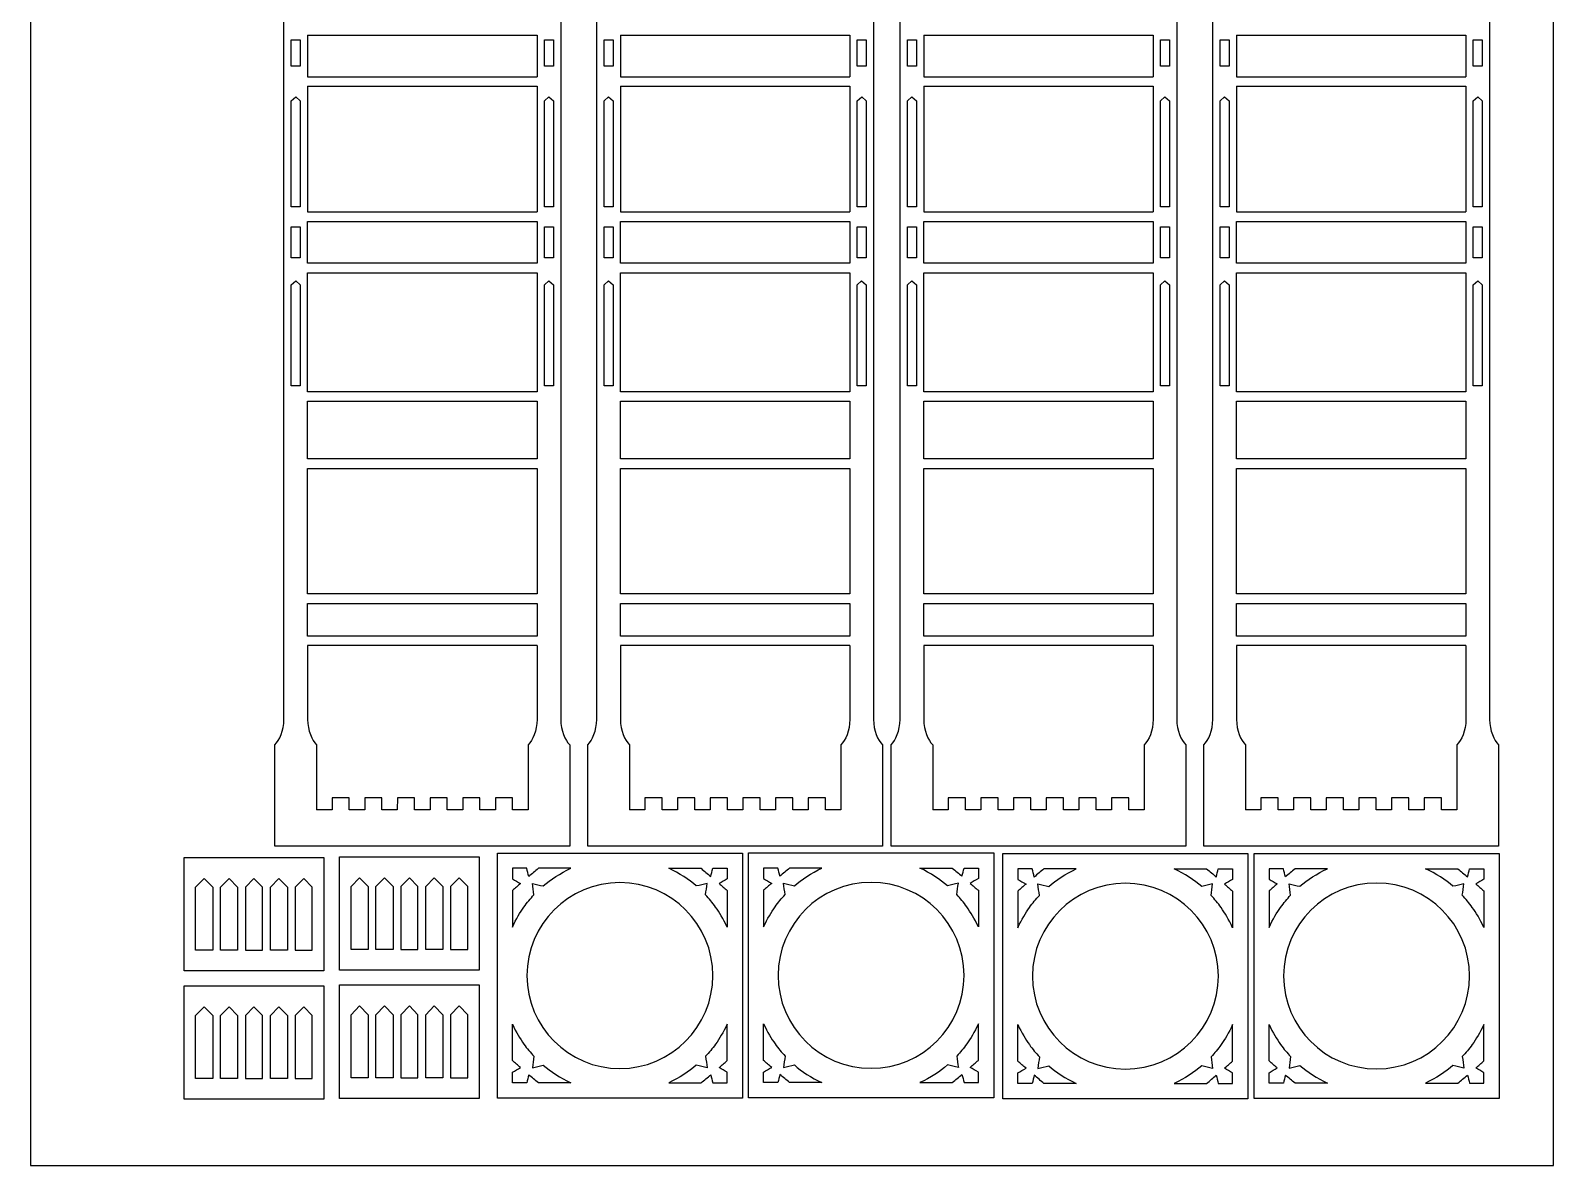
# Model space of a CAD drawing. Header units: millimetres. Extents: x 7299 to 9357, y 3662 to 5017.
# Drawn here: x 7299 to 8141, y 3662 to 4289 of the extents above; entities that cross this region are included whole.
import ezdxf

# ---------------------------------------------------------------- set-up
doc = ezdxf.new("R2010")
doc.units = ezdxf.units.MM
doc.layers.get('0').update_dxf_attribs({"linetype": 'CONTINUOUS'})

msp = doc.modelspace()

# ---------------------------------------------------------------- linework, layer by layer
for p, q in [((7624.72, 3818.12), (7624.72, 3818.12)), ((7763.58, 3818.23), (7763.58, 3818.23)), ((7904.16, 3817.81), (7904.16, 3817.81)), ((8043.02, 3817.92), (8043.02, 3817.92))]:
    msp.add_line(p, q)
at = {"color": 1, "linetype": 'Continuous'}
msp.add_lwpolyline([(8140.83, 5017.13), (7298.88, 5017.13), (7298.88, 3661.74), (8140.83, 3661.74)], close=True, dxfattribs=at)
for points in [[(7452.08, 4286.55), (7578.92, 4286.56), (7578.92, 4263.62)], [(7452.08, 4286.56), (7452.08, 4263.61), (7578.92, 4263.61)], [(7624.98, 4286.55), (7751.83, 4286.56), (7751.83, 4263.62)], [(7624.98, 4286.56), (7624.98, 4263.61), (7751.83, 4263.61)], [(7792.66, 4286.55), (7919.5, 4286.56), (7919.5, 4263.62)], [(7792.66, 4286.56), (7792.66, 4263.61), (7919.5, 4263.61)], [(7965.56, 4286.55), (8092.41, 4286.56), (8092.41, 4263.62)], [(7965.56, 4286.56), (7965.56, 4263.61), (8092.41, 4263.61)], [(7452.08, 4258.37), (7578.92, 4258.36), (7578.92, 4188.84)], [(7452.08, 4258.37), (7452.08, 4188.87), (7578.92, 4188.84)], [(7624.98, 4258.37), (7751.83, 4258.36), (7751.83, 4188.84)], [(7624.98, 4258.37), (7624.98, 4188.87), (7751.83, 4188.84)], [(7792.66, 4258.37), (7919.5, 4258.36), (7919.5, 4188.84)], [(7792.66, 4258.37), (7792.66, 4188.87), (7919.5, 4188.84)], [(7965.56, 4258.37), (8092.41, 4258.36), (8092.41, 4188.84)], [(7965.56, 4258.37), (7965.56, 4188.87), (8092.41, 4188.84)], [(7573.95, 3858.31), (7565.39, 3858.31), (7565.41, 3864.98), (7555.9, 3864.98), (7555.9, 3858.31), (7547.36, 3858.31), (7547.35, 3864.98), (7537.84, 3864.98), (7537.83, 3858.31), (7529.32, 3858.31), (7529.29, 3864.98), (7519.78, 3864.98), (7519.77, 3858.31), (7511.23, 3858.31), (7511.22, 3864.98), (7501.71, 3864.98), (7501.68, 3858.31), (7493.17, 3858.31), (7493.16, 3864.98), (7483.65, 3864.98), (7483.64, 3858.31), (7475.1, 3858.31), (7475.1, 3864.98), (7465.59, 3864.98), (7465.61, 3858.31), (7457.04, 3858.31)], [(7746.86, 3858.31), (7738.29, 3858.31), (7738.31, 3864.98), (7728.8, 3864.98), (7728.81, 3858.31), (7720.26, 3858.31), (7720.25, 3864.98), (7710.74, 3864.98), (7710.74, 3858.31), (7702.22, 3858.31), (7702.19, 3864.98), (7692.68, 3864.98), (7692.68, 3858.31), (7684.13, 3858.31), (7684.13, 3864.98), (7674.62, 3864.98), (7674.59, 3858.31), (7666.07, 3858.31), (7666.07, 3864.98), (7656.56, 3864.98), (7656.55, 3858.31), (7648, 3858.31), (7648.01, 3864.98), (7638.5, 3864.98), (7638.52, 3858.31), (7629.95, 3858.31)], [(7914.53, 3858.31), (7905.97, 3858.31), (7905.99, 3864.98), (7896.47, 3864.98), (7896.48, 3858.31), (7887.94, 3858.31), (7887.93, 3864.98), (7878.41, 3864.98), (7878.41, 3858.31), (7869.9, 3858.31), (7869.87, 3864.98), (7860.35, 3864.98), (7860.35, 3858.31), (7851.81, 3858.31), (7851.8, 3864.98), (7842.29, 3864.98), (7842.26, 3858.31), (7833.75, 3858.31), (7833.74, 3864.98), (7824.23, 3864.98), (7824.22, 3858.31), (7815.68, 3858.31), (7815.68, 3864.98), (7806.17, 3864.98), (7806.19, 3858.31), (7797.62, 3858.31)], [(8087.44, 3858.31), (8078.87, 3858.31), (8078.89, 3864.98), (8069.38, 3864.98), (8069.38, 3858.31), (8060.84, 3858.31), (8060.83, 3864.98), (8051.32, 3864.98), (8051.32, 3858.31), (8042.8, 3858.31), (8042.77, 3864.98), (8033.26, 3864.98), (8033.26, 3858.31), (8024.71, 3858.31), (8024.71, 3864.98), (8015.2, 3864.98), (8015.17, 3858.31), (8006.65, 3858.31), (8006.65, 3864.98), (7997.14, 3864.98), (7997.13, 3858.31), (7988.58, 3858.31), (7988.59, 3864.98), (7979.08, 3864.98), (7979.09, 3858.31), (7970.53, 3858.31)]]:
    msp.add_lwpolyline(points)
for points in [[(7448.02, 4283.99), (7448.02, 4269.44), (7443.06, 4269.44), (7443.06, 4283.99)], [(7587.94, 4283.99), (7587.94, 4269.44), (7582.97, 4269.44), (7582.97, 4283.99)], [(7620.93, 4283.99), (7620.93, 4269.44), (7615.97, 4269.44), (7615.97, 4283.99)], [(7760.84, 4283.99), (7760.84, 4269.44), (7755.88, 4269.44), (7755.88, 4283.99)], [(7788.6, 4283.99), (7788.6, 4269.44), (7783.64, 4269.44), (7783.64, 4283.99)], [(7928.52, 4283.99), (7928.52, 4269.44), (7923.55, 4269.44), (7923.55, 4283.99)], [(7961.51, 4283.99), (7961.51, 4269.44), (7956.55, 4269.44), (7956.55, 4283.99)], [(8101.42, 4283.99), (8101.42, 4269.44), (8096.46, 4269.44), (8096.46, 4283.99)], [(7448.02, 4250.37), (7448.02, 4191.67), (7443.06, 4191.67), (7443.06, 4250.37), (7445.55, 4252.49)], [(7587.94, 4250.37), (7587.94, 4191.67), (7582.97, 4191.67), (7582.97, 4250.37), (7585.46, 4252.49)], [(7620.93, 4250.37), (7620.93, 4191.67), (7615.97, 4191.67), (7615.97, 4250.37), (7618.45, 4252.49)], [(7760.84, 4250.37), (7760.84, 4191.67), (7755.88, 4191.67), (7755.88, 4250.37), (7758.37, 4252.49)], [(7788.6, 4250.37), (7788.6, 4191.67), (7783.64, 4191.67), (7783.64, 4250.37), (7786.13, 4252.49)], [(7928.52, 4250.37), (7928.52, 4191.67), (7923.55, 4191.67), (7923.55, 4250.37), (7926.04, 4252.49)], [(7961.51, 4250.37), (7961.51, 4191.67), (7956.55, 4191.67), (7956.55, 4250.37), (7959.03, 4252.49)], [(8101.42, 4250.37), (8101.42, 4191.67), (8096.46, 4191.67), (8096.46, 4250.37), (8098.94, 4252.49)], [(7448.02, 4180.64), (7448.02, 4163.56), (7443.06, 4163.56), (7443.06, 4180.64)], [(7578.92, 4183.59), (7578.92, 4160.53), (7452.08, 4160.53), (7452.08, 4183.59)], [(7587.94, 4180.64), (7587.94, 4163.56), (7582.97, 4163.56), (7582.97, 4180.64)], [(7620.93, 4180.64), (7620.93, 4163.56), (7615.97, 4163.56), (7615.97, 4180.64)], [(7751.83, 4183.59), (7751.83, 4160.53), (7624.98, 4160.53), (7624.98, 4183.59)], [(7760.84, 4180.64), (7760.84, 4163.56), (7755.88, 4163.56), (7755.88, 4180.64)], [(7788.6, 4180.64), (7788.6, 4163.56), (7783.64, 4163.56), (7783.64, 4180.64)], [(7919.5, 4183.59), (7919.5, 4160.53), (7792.66, 4160.53), (7792.66, 4183.59)], [(7928.52, 4180.64), (7928.52, 4163.56), (7923.55, 4163.56), (7923.55, 4180.64)], [(7961.51, 4180.64), (7961.51, 4163.56), (7956.55, 4163.56), (7956.55, 4180.64)], [(8092.41, 4183.59), (8092.41, 4160.53), (7965.56, 4160.53), (7965.56, 4183.59)], [(8101.42, 4180.64), (8101.42, 4163.56), (8096.46, 4163.56), (8096.46, 4180.64)], [(7578.92, 4155.27), (7578.92, 4089.47), (7452.08, 4089.47), (7452.08, 4155.27)], [(7751.83, 4155.27), (7751.83, 4089.47), (7624.98, 4089.47), (7624.98, 4155.27)], [(7919.5, 4155.27), (7919.5, 4089.47), (7792.66, 4089.47), (7792.66, 4155.27)], [(8092.41, 4155.27), (8092.41, 4089.47), (7965.56, 4089.47), (7965.56, 4155.27)], [(7448.02, 4148.62), (7448.03, 4092.82), (7443.06, 4092.82), (7443.06, 4148.62), (7445.54, 4150.74)], [(7587.93, 4148.62), (7587.94, 4092.82), (7582.98, 4092.82), (7582.97, 4148.62), (7585.46, 4150.74)], [(7620.93, 4148.62), (7620.93, 4092.82), (7615.97, 4092.82), (7615.97, 4148.62), (7618.45, 4150.74)], [(7760.84, 4148.62), (7760.84, 4092.82), (7755.88, 4092.82), (7755.88, 4148.62), (7758.36, 4150.74)], [(7788.6, 4148.62), (7788.61, 4092.82), (7783.64, 4092.82), (7783.64, 4148.62), (7786.12, 4150.74)], [(7928.51, 4148.62), (7928.52, 4092.82), (7923.56, 4092.82), (7923.55, 4148.62), (7926.04, 4150.74)], [(7961.51, 4148.62), (7961.51, 4092.82), (7956.55, 4092.82), (7956.54, 4148.62), (7959.03, 4150.74)], [(8101.42, 4148.62), (8101.42, 4092.82), (8096.46, 4092.82), (8096.46, 4148.62), (8098.94, 4150.74)], [(7578.92, 4084.22), (7578.92, 4052.35), (7452.08, 4052.35), (7452.08, 4084.22)], [(7751.83, 4084.22), (7751.83, 4052.35), (7624.98, 4052.35), (7624.98, 4084.22)], [(7919.5, 4084.22), (7919.5, 4052.35), (7792.66, 4052.35), (7792.66, 4084.22)], [(8092.41, 4084.22), (8092.41, 4052.35), (7965.56, 4052.35), (7965.56, 4084.22)], [(7578.92, 4047.09), (7578.92, 3977.7), (7452.08, 3977.7), (7452.08, 4047.09)], [(7751.83, 4047.09), (7751.83, 3977.7), (7624.98, 3977.7), (7624.98, 4047.09)], [(7919.5, 4047.09), (7919.5, 3977.7), (7792.66, 3977.7), (7792.66, 4047.09)], [(8092.41, 4047.09), (8092.41, 3977.7), (7965.56, 3977.7), (7965.56, 4047.09)], [(7578.92, 3972.44), (7578.92, 3954.39), (7452.08, 3954.39), (7452.08, 3972.44)], [(7751.83, 3972.44), (7751.83, 3954.39), (7624.98, 3954.39), (7624.98, 3972.44)], [(7919.5, 3972.44), (7919.5, 3954.39), (7792.66, 3954.39), (7792.66, 3972.44)], [(8092.41, 3972.44), (8092.41, 3954.39), (7965.56, 3954.39), (7965.56, 3972.44)], [(7461.06, 3831.97), (7461.06, 3769.28), (7383.81, 3769.28), (7383.81, 3831.97)], [(7546.98, 3832.4), (7546.98, 3769.7), (7469.73, 3769.7), (7469.73, 3832.4)], [(7692.48, 3834.5), (7692.48, 3698.99), (7556.97, 3698.99), (7556.97, 3834.5)], [(7831.34, 3834.61), (7831.34, 3699.1), (7695.82, 3699.1), (7695.82, 3834.61)], [(7971.92, 3834.19), (7971.92, 3698.68), (7836.41, 3698.68), (7836.41, 3834.19)], [(8110.78, 3834.3), (8110.78, 3698.79), (7975.26, 3698.79), (7975.26, 3834.3)], [(7394.92, 3820.38), (7399.63, 3815.58), (7399.63, 3780.74), (7390.2, 3780.74), (7390.2, 3815.58)], [(7408.68, 3820.38), (7413.39, 3815.58), (7413.39, 3780.74), (7403.96, 3780.74), (7403.96, 3815.58)], [(7422.42, 3820.38), (7417.72, 3815.58), (7417.72, 3780.74), (7427.14, 3780.74), (7427.14, 3815.58)], [(7436.2, 3820.38), (7440.9, 3815.58), (7440.9, 3780.74), (7431.48, 3780.74), (7431.48, 3815.58)], [(7449.94, 3820.38), (7445.24, 3815.58), (7445.24, 3780.74), (7454.66, 3780.74), (7454.66, 3815.58)], [(7480.85, 3820.8), (7485.55, 3816), (7485.55, 3781.17), (7476.13, 3781.17), (7476.13, 3816)], [(7494.61, 3820.8), (7499.31, 3816), (7499.31, 3781.17), (7489.89, 3781.17), (7489.89, 3816)], [(7508.35, 3820.8), (7503.65, 3816), (7503.65, 3781.17), (7513.07, 3781.17), (7513.07, 3816)], [(7522.13, 3820.8), (7526.83, 3816), (7526.83, 3781.17), (7517.4, 3781.17), (7517.4, 3816)], [(7535.87, 3820.8), (7531.16, 3816), (7531.16, 3781.17), (7540.59, 3781.17), (7540.59, 3816)], [(7461.06, 3761.11), (7461.06, 3698.41), (7383.81, 3698.41), (7383.81, 3761.11)], [(7546.98, 3761.54), (7546.98, 3698.84), (7469.73, 3698.84), (7469.73, 3761.54)], [(7394.92, 3749.52), (7399.63, 3744.72), (7399.63, 3709.88), (7390.2, 3709.88), (7390.2, 3744.72)], [(7408.68, 3749.52), (7413.39, 3744.72), (7413.39, 3709.88), (7403.96, 3709.88), (7403.96, 3744.72)], [(7422.42, 3749.52), (7417.72, 3744.72), (7417.72, 3709.88), (7427.14, 3709.88), (7427.14, 3744.72)], [(7436.2, 3749.52), (7440.9, 3744.72), (7440.9, 3709.88), (7431.48, 3709.88), (7431.48, 3744.72)], [(7449.94, 3749.52), (7445.24, 3744.72), (7445.24, 3709.88), (7454.66, 3709.88), (7454.66, 3744.72)], [(7480.85, 3749.94), (7485.55, 3745.14), (7485.55, 3710.3), (7476.13, 3710.3), (7476.13, 3745.14)], [(7494.61, 3749.94), (7499.31, 3745.14), (7499.31, 3710.3), (7489.89, 3710.3), (7489.89, 3745.14)], [(7508.35, 3749.94), (7503.65, 3745.14), (7503.65, 3710.3), (7513.07, 3710.3), (7513.07, 3745.14)], [(7522.13, 3749.94), (7526.83, 3745.14), (7526.83, 3710.3), (7517.4, 3710.3), (7517.4, 3745.14)], [(7535.87, 3749.94), (7531.16, 3745.14), (7531.16, 3710.3), (7540.59, 3710.3), (7540.59, 3745.14)]]:
    msp.add_lwpolyline(points, close=True)
for points, knots in [([(7596.95, 3838.3), (7596.95, 3856.97), (7596.95, 3875.64), (7596.95, 3894.31), (7594.45, 3896.92), (7591.99, 3901.99), (7591.99, 3908.32), (7591.99, 4081.22), (7591.99, 4254.12), (7591.99, 4427.03), (7540.99, 4427.03), (7490, 4427.03), (7439.01, 4427.03), (7439.01, 4254.12), (7439.01, 4081.22), (7439.01, 3908.32), (7439.01, 3901.99), (7436.55, 3896.92), (7434.04, 3894.31), (7434.04, 3875.64), (7434.04, 3856.97), (7434.04, 3838.3), (7488.35, 3838.3), (7542.65, 3838.3), (7596.95, 3838.3)], [0, 0, 0, 0, 1, 1, 1, 2, 2, 2, 3, 3, 3, 4, 4, 4, 5, 5, 5, 6, 6, 6, 7, 7, 7, 8, 8, 8, 8]), ([(7769.86, 3838.3), (7769.86, 3856.97), (7769.86, 3875.64), (7769.86, 3894.31), (7767.36, 3896.92), (7764.89, 3901.99), (7764.89, 3908.32), (7764.89, 4081.22), (7764.89, 4254.12), (7764.89, 4427.03), (7713.9, 4427.03), (7662.91, 4427.03), (7611.92, 4427.03), (7611.92, 4254.12), (7611.92, 4081.22), (7611.92, 3908.32), (7611.92, 3901.99), (7609.45, 3896.92), (7606.95, 3894.31), (7606.95, 3875.64), (7606.95, 3856.97), (7606.95, 3838.3), (7661.25, 3838.3), (7715.56, 3838.3), (7769.86, 3838.3)], [0, 0, 0, 0, 1, 1, 1, 2, 2, 2, 3, 3, 3, 4, 4, 4, 5, 5, 5, 6, 6, 6, 7, 7, 7, 8, 8, 8, 8]), ([(7937.53, 3838.3), (7937.53, 3856.97), (7937.53, 3875.64), (7937.53, 3894.31), (7935.03, 3896.92), (7932.57, 3901.99), (7932.57, 3908.32), (7932.57, 4081.22), (7932.57, 4254.12), (7932.57, 4427.03), (7881.57, 4427.03), (7830.58, 4427.03), (7779.59, 4427.03), (7779.59, 4254.12), (7779.59, 4081.22), (7779.59, 3908.32), (7779.59, 3901.99), (7777.13, 3896.92), (7774.62, 3894.31), (7774.62, 3875.64), (7774.62, 3856.97), (7774.62, 3838.3), (7828.93, 3838.3), (7883.23, 3838.3), (7937.53, 3838.3)], [0, 0, 0, 0, 1, 1, 1, 2, 2, 2, 3, 3, 3, 4, 4, 4, 5, 5, 5, 6, 6, 6, 7, 7, 7, 8, 8, 8, 8]), ([(8110.44, 3838.3), (8110.44, 3856.97), (8110.44, 3875.64), (8110.44, 3894.31), (8107.94, 3896.92), (8105.47, 3901.99), (8105.47, 3908.32), (8105.47, 4081.22), (8105.47, 4254.12), (8105.47, 4427.03), (8054.48, 4427.03), (8003.49, 4427.03), (7952.5, 4427.03), (7952.5, 4254.12), (7952.5, 4081.22), (7952.5, 3908.32), (7952.5, 3901.99), (7950.03, 3896.92), (7947.53, 3894.31), (7947.53, 3875.64), (7947.53, 3856.97), (7947.53, 3838.3), (8001.83, 3838.3), (8056.14, 3838.3), (8110.44, 3838.3)], [0, 0, 0, 0, 1, 1, 1, 2, 2, 2, 3, 3, 3, 4, 4, 4, 5, 5, 5, 6, 6, 6, 7, 7, 7, 8, 8, 8, 8]), ([(7578.92, 3949.14), (7536.64, 3949.14), (7494.36, 3949.14), (7452.08, 3949.14), (7452.08, 3935.54), (7452.08, 3921.93), (7452.08, 3908.32), (7452.08, 3901.99), (7454.54, 3896.92), (7457.04, 3894.31), (7457.04, 3882.31), (7457.04, 3870.31), (7457.04, 3858.31)], [0, 0, 0, 0, 1, 1, 1, 2, 2, 2, 3, 3, 3, 4, 4, 4, 4]), ([(7578.92, 3949.16), (7578.92, 3935.54), (7578.92, 3921.93), (7578.92, 3908.32), (7578.92, 3901.99), (7576.46, 3896.91), (7573.96, 3894.3), (7573.96, 3882.3), (7573.96, 3870.31), (7573.95, 3858.31)], [0, 0, 0, 0, 1, 1, 1, 2, 2, 2, 3, 3, 3, 3]), ([(7751.83, 3949.14), (7709.55, 3949.14), (7667.27, 3949.14), (7624.98, 3949.14), (7624.98, 3935.54), (7624.98, 3921.93), (7624.98, 3908.32), (7624.98, 3901.99), (7627.45, 3896.92), (7629.95, 3894.31), (7629.95, 3882.31), (7629.95, 3870.31), (7629.95, 3858.31)], [0, 0, 0, 0, 1, 1, 1, 2, 2, 2, 3, 3, 3, 4, 4, 4, 4]), ([(7751.83, 3949.16), (7751.83, 3935.54), (7751.83, 3921.93), (7751.83, 3908.32), (7751.83, 3901.99), (7749.37, 3896.91), (7746.86, 3894.3), (7746.86, 3882.3), (7746.86, 3870.31), (7746.86, 3858.31)], [0, 0, 0, 0, 1, 1, 1, 2, 2, 2, 3, 3, 3, 3]), ([(7919.5, 3949.14), (7877.22, 3949.14), (7834.94, 3949.14), (7792.66, 3949.14), (7792.66, 3935.54), (7792.66, 3921.93), (7792.66, 3908.32), (7792.66, 3901.99), (7795.12, 3896.92), (7797.62, 3894.31), (7797.62, 3882.31), (7797.62, 3870.31), (7797.62, 3858.31)], [0, 0, 0, 0, 1, 1, 1, 2, 2, 2, 3, 3, 3, 4, 4, 4, 4]), ([(7919.5, 3949.16), (7919.5, 3935.54), (7919.5, 3921.93), (7919.5, 3908.32), (7919.5, 3901.99), (7917.04, 3896.91), (7914.54, 3894.3), (7914.54, 3882.3), (7914.53, 3870.31), (7914.53, 3858.31)], [0, 0, 0, 0, 1, 1, 1, 2, 2, 2, 3, 3, 3, 3]), ([(8092.41, 3949.14), (8050.13, 3949.14), (8007.85, 3949.14), (7965.56, 3949.14), (7965.56, 3935.54), (7965.56, 3921.93), (7965.56, 3908.32), (7965.56, 3901.99), (7968.02, 3896.92), (7970.53, 3894.31), (7970.53, 3882.31), (7970.53, 3870.31), (7970.53, 3858.31)], [0, 0, 0, 0, 1, 1, 1, 2, 2, 2, 3, 3, 3, 4, 4, 4, 4]), ([(8092.41, 3949.16), (8092.41, 3935.54), (8092.41, 3921.93), (8092.41, 3908.32), (8092.41, 3901.99), (8089.95, 3896.91), (8087.44, 3894.3), (8087.44, 3882.3), (8087.44, 3870.31), (8087.44, 3858.31)], [0, 0, 0, 0, 1, 1, 1, 2, 2, 2, 3, 3, 3, 3]), ([(7597.56, 3826.03), (7591.75, 3823.41), (7586.35, 3819.74), (7582.33, 3816.27), (7580.33, 3816.75), (7578.33, 3817.23), (7576.33, 3817.71), (7576.61, 3815.59), (7576.9, 3813.48), (7577.19, 3811.37), (7575.26, 3809.23), (7573.43, 3807.18), (7571.65, 3804.62), (7569.58, 3801.64), (7567.43, 3798.23), (7565.27, 3793.53), (7565.27, 3800.28), (7565.27, 3807.02), (7565.27, 3813.77), (7566.77, 3815.05), (7568.27, 3816.33), (7569.77, 3817.61), (7568.27, 3818.48), (7566.77, 3819.35), (7565.27, 3820.22), (7565.27, 3822.16), (7565.27, 3824.1), (7565.27, 3826.03), (7567.91, 3826.03), (7570.56, 3826.03), (7573.2, 3826.03), (7573.57, 3824.53), (7573.93, 3823.03), (7574.3, 3821.53), (7576.09, 3823.03), (7577.88, 3824.53), (7579.66, 3826.03), (7585.63, 3826.03), (7591.6, 3826.03), (7597.56, 3826.03)], [0, 0, 0, 0, 1, 1, 1, 2, 2, 2, 3, 3, 3, 4, 4, 4, 5, 5, 5, 6, 6, 6, 7, 7, 7, 8, 8, 8, 9, 9, 9, 10, 10, 10, 11, 11, 11, 12, 12, 12, 13, 13, 13, 13]), ([(7651.71, 3826.03), (7657.52, 3823.41), (7662.93, 3819.74), (7666.95, 3816.27), (7668.95, 3816.75), (7670.95, 3817.23), (7672.95, 3817.71), (7672.66, 3815.59), (7672.38, 3813.48), (7672.09, 3811.37), (7674.02, 3809.23), (7675.84, 3807.18), (7677.63, 3804.62), (7679.7, 3801.64), (7681.85, 3798.23), (7684.01, 3793.53), (7684.01, 3800.28), (7684.01, 3807.02), (7684.01, 3813.77), (7682.51, 3815.05), (7681.01, 3816.33), (7679.51, 3817.61), (7681.01, 3818.48), (7682.51, 3819.35), (7684.01, 3820.22), (7684.01, 3822.16), (7684.01, 3824.1), (7684.01, 3826.03), (7681.36, 3826.03), (7678.72, 3826.03), (7676.08, 3826.03), (7675.71, 3824.53), (7675.34, 3823.03), (7674.98, 3821.53), (7673.19, 3823.03), (7671.4, 3824.53), (7669.61, 3826.03), (7663.65, 3826.03), (7657.68, 3826.03), (7651.71, 3826.03)], [0, 0, 0, 0, 1, 1, 1, 2, 2, 2, 3, 3, 3, 4, 4, 4, 5, 5, 5, 6, 6, 6, 7, 7, 7, 8, 8, 8, 9, 9, 9, 10, 10, 10, 11, 11, 11, 12, 12, 12, 13, 13, 13, 13]), ([(7736.42, 3826.14), (7730.61, 3823.52), (7725.2, 3819.86), (7721.19, 3816.39), (7719.18, 3816.87), (7717.18, 3817.34), (7715.18, 3817.82), (7715.47, 3815.71), (7715.76, 3813.59), (7716.05, 3811.48), (7714.11, 3809.34), (7712.29, 3807.3), (7710.51, 3804.73), (7708.44, 3801.75), (7706.29, 3798.34), (7704.13, 3793.64), (7704.13, 3800.39), (7704.13, 3807.13), (7704.13, 3813.88), (7705.63, 3815.16), (7707.13, 3816.44), (7708.62, 3817.72), (7707.13, 3818.59), (7705.63, 3819.47), (7704.13, 3820.34), (7704.13, 3822.27), (7704.13, 3824.21), (7704.13, 3826.14), (7706.77, 3826.14), (7709.41, 3826.14), (7712.06, 3826.14), (7712.42, 3824.64), (7712.79, 3823.15), (7713.16, 3821.65), (7714.95, 3823.15), (7716.73, 3824.64), (7718.52, 3826.14), (7724.49, 3826.14), (7730.45, 3826.14), (7736.42, 3826.14)], [0, 0, 0, 0, 1, 1, 1, 2, 2, 2, 3, 3, 3, 4, 4, 4, 5, 5, 5, 6, 6, 6, 7, 7, 7, 8, 8, 8, 9, 9, 9, 10, 10, 10, 11, 11, 11, 12, 12, 12, 13, 13, 13, 13]), ([(7790.57, 3826.14), (7796.38, 3823.52), (7801.79, 3819.86), (7805.81, 3816.39), (7807.81, 3816.87), (7809.81, 3817.34), (7811.81, 3817.82), (7811.52, 3815.71), (7811.23, 3813.59), (7810.94, 3811.48), (7812.88, 3809.34), (7814.7, 3807.3), (7816.48, 3804.73), (7818.55, 3801.75), (7820.71, 3798.34), (7822.86, 3793.64), (7822.86, 3800.39), (7822.86, 3807.13), (7822.86, 3813.88), (7821.37, 3815.16), (7819.87, 3816.44), (7818.37, 3817.72), (7819.87, 3818.59), (7821.37, 3819.47), (7822.86, 3820.34), (7822.86, 3822.27), (7822.86, 3824.21), (7822.86, 3826.14), (7820.22, 3826.14), (7817.58, 3826.14), (7814.94, 3826.14), (7814.57, 3824.64), (7814.2, 3823.15), (7813.83, 3821.65), (7812.05, 3823.15), (7810.26, 3824.64), (7808.47, 3826.14), (7802.5, 3826.14), (7796.54, 3826.14), (7790.57, 3826.14)], [0, 0, 0, 0, 1, 1, 1, 2, 2, 2, 3, 3, 3, 4, 4, 4, 5, 5, 5, 6, 6, 6, 7, 7, 7, 8, 8, 8, 9, 9, 9, 10, 10, 10, 11, 11, 11, 12, 12, 12, 13, 13, 13, 13]), ([(7877, 3825.72), (7871.19, 3823.1), (7865.79, 3819.43), (7861.77, 3815.96), (7859.77, 3816.44), (7857.77, 3816.92), (7855.77, 3817.4), (7856.05, 3815.28), (7856.34, 3813.17), (7856.63, 3811.06), (7854.7, 3808.92), (7852.87, 3806.87), (7851.09, 3804.31), (7849.02, 3801.33), (7846.87, 3797.92), (7844.71, 3793.22), (7844.71, 3799.97), (7844.71, 3806.71), (7844.71, 3813.46), (7846.21, 3814.74), (7847.71, 3816.02), (7849.21, 3817.3), (7847.71, 3818.17), (7846.21, 3819.04), (7844.71, 3819.91), (7844.71, 3821.85), (7844.71, 3823.78), (7844.71, 3825.72), (7847.35, 3825.72), (7850, 3825.72), (7852.64, 3825.72), (7853.01, 3824.22), (7853.37, 3822.72), (7853.74, 3821.22), (7855.53, 3822.72), (7857.32, 3824.22), (7859.1, 3825.72), (7865.07, 3825.72), (7871.04, 3825.72), (7877, 3825.72)], [0, 0, 0, 0, 1, 1, 1, 2, 2, 2, 3, 3, 3, 4, 4, 4, 5, 5, 5, 6, 6, 6, 7, 7, 7, 8, 8, 8, 9, 9, 9, 10, 10, 10, 11, 11, 11, 12, 12, 12, 13, 13, 13, 13]), ([(7931.15, 3825.72), (7936.96, 3823.1), (7942.37, 3819.43), (7946.39, 3815.96), (7948.39, 3816.44), (7950.39, 3816.92), (7952.39, 3817.4), (7952.1, 3815.28), (7951.82, 3813.17), (7951.53, 3811.06), (7953.46, 3808.92), (7955.28, 3806.87), (7957.07, 3804.31), (7959.14, 3801.33), (7961.29, 3797.92), (7963.45, 3793.22), (7963.45, 3799.97), (7963.45, 3806.71), (7963.45, 3813.46), (7961.95, 3814.74), (7960.45, 3816.02), (7958.95, 3817.3), (7960.45, 3818.17), (7961.95, 3819.04), (7963.45, 3819.91), (7963.45, 3821.85), (7963.45, 3823.78), (7963.45, 3825.72), (7960.8, 3825.72), (7958.16, 3825.72), (7955.52, 3825.72), (7955.15, 3824.22), (7954.78, 3822.72), (7954.42, 3821.22), (7952.63, 3822.72), (7950.84, 3824.22), (7949.05, 3825.72), (7943.09, 3825.72), (7937.12, 3825.72), (7931.15, 3825.72)], [0, 0, 0, 0, 1, 1, 1, 2, 2, 2, 3, 3, 3, 4, 4, 4, 5, 5, 5, 6, 6, 6, 7, 7, 7, 8, 8, 8, 9, 9, 9, 10, 10, 10, 11, 11, 11, 12, 12, 12, 13, 13, 13, 13]), ([(8015.86, 3825.83), (8010.05, 3823.21), (8004.64, 3819.55), (8000.63, 3816.08), (7998.62, 3816.56), (7996.62, 3817.03), (7994.62, 3817.51), (7994.91, 3815.4), (7995.2, 3813.28), (7995.49, 3811.17), (7993.55, 3809.03), (7991.73, 3806.99), (7989.95, 3804.42), (7987.88, 3801.44), (7985.73, 3798.03), (7983.57, 3793.33), (7983.57, 3800.08), (7983.57, 3806.82), (7983.57, 3813.57), (7985.07, 3814.85), (7986.57, 3816.13), (7988.06, 3817.41), (7986.57, 3818.28), (7985.07, 3819.16), (7983.57, 3820.03), (7983.57, 3821.96), (7983.57, 3823.9), (7983.57, 3825.83), (7986.21, 3825.83), (7988.85, 3825.83), (7991.5, 3825.83), (7991.86, 3824.33), (7992.23, 3822.83), (7992.6, 3821.34), (7994.39, 3822.83), (7996.17, 3824.33), (7997.96, 3825.83), (8003.93, 3825.83), (8009.89, 3825.83), (8015.86, 3825.83)], [0, 0, 0, 0, 1, 1, 1, 2, 2, 2, 3, 3, 3, 4, 4, 4, 5, 5, 5, 6, 6, 6, 7, 7, 7, 8, 8, 8, 9, 9, 9, 10, 10, 10, 11, 11, 11, 12, 12, 12, 13, 13, 13, 13]), ([(8070.01, 3825.83), (8075.82, 3823.21), (8081.23, 3819.55), (8085.25, 3816.08), (8087.25, 3816.56), (8089.25, 3817.03), (8091.25, 3817.51), (8090.96, 3815.4), (8090.67, 3813.28), (8090.38, 3811.17), (8092.32, 3809.03), (8094.14, 3806.99), (8095.92, 3804.42), (8097.99, 3801.44), (8100.15, 3798.03), (8102.3, 3793.33), (8102.3, 3800.08), (8102.3, 3806.82), (8102.3, 3813.57), (8100.81, 3814.85), (8099.31, 3816.13), (8097.81, 3817.41), (8099.31, 3818.28), (8100.81, 3819.16), (8102.3, 3820.03), (8102.3, 3821.96), (8102.3, 3823.9), (8102.3, 3825.83), (8099.66, 3825.83), (8097.02, 3825.83), (8094.38, 3825.83), (8094.01, 3824.33), (8093.64, 3822.83), (8093.27, 3821.34), (8091.49, 3822.83), (8089.7, 3824.33), (8087.91, 3825.83), (8081.94, 3825.83), (8075.98, 3825.83), (8070.01, 3825.83)], [0, 0, 0, 0, 1, 1, 1, 2, 2, 2, 3, 3, 3, 4, 4, 4, 5, 5, 5, 6, 6, 6, 7, 7, 7, 8, 8, 8, 9, 9, 9, 10, 10, 10, 11, 11, 11, 12, 12, 12, 13, 13, 13, 13]), ([(7676.1, 3766.75), (7676.1, 3738.37), (7653.1, 3715.37), (7624.72, 3715.37), (7596.35, 3715.37), (7573.35, 3738.37), (7573.35, 3766.75), (7573.35, 3795.12), (7596.35, 3818.12), (7624.72, 3818.12), (7653.1, 3818.12), (7676.1, 3795.12), (7676.1, 3766.75)], [0, 0, 0, 0, 1, 1, 1, 2, 2, 2, 3, 3, 3, 4, 4, 4, 4]), ([(7814.96, 3766.86), (7814.96, 3738.49), (7791.95, 3715.48), (7763.58, 3715.48), (7735.21, 3715.48), (7712.2, 3738.49), (7712.2, 3766.86), (7712.2, 3795.23), (7735.21, 3818.23), (7763.58, 3818.23), (7791.95, 3818.23), (7814.96, 3795.23), (7814.96, 3766.86)], [0, 0, 0, 0, 1, 1, 1, 2, 2, 2, 3, 3, 3, 4, 4, 4, 4]), ([(7955.54, 3766.43), (7955.54, 3738.06), (7932.54, 3715.06), (7904.16, 3715.06), (7875.79, 3715.06), (7852.79, 3738.06), (7852.79, 3766.43), (7852.79, 3794.81), (7875.79, 3817.81), (7904.16, 3817.81), (7932.54, 3817.81), (7955.54, 3794.81), (7955.54, 3766.43)], [0, 0, 0, 0, 1, 1, 1, 2, 2, 2, 3, 3, 3, 4, 4, 4, 4]), ([(8094.4, 3766.55), (8094.4, 3738.17), (8071.39, 3715.17), (8043.02, 3715.17), (8014.65, 3715.17), (7991.64, 3738.17), (7991.64, 3766.55), (7991.64, 3794.92), (8014.65, 3817.92), (8043.02, 3817.92), (8071.39, 3817.92), (8094.4, 3794.92), (8094.4, 3766.55)], [0, 0, 0, 0, 1, 1, 1, 2, 2, 2, 3, 3, 3, 4, 4, 4, 4]), ([(7597.56, 3707.46), (7591.75, 3710.08), (7586.35, 3713.75), (7582.33, 3717.22), (7580.33, 3716.74), (7578.33, 3716.26), (7576.33, 3715.78), (7576.61, 3717.9), (7576.9, 3720.01), (7577.19, 3722.12), (7575.26, 3724.26), (7573.43, 3726.31), (7571.65, 3728.87), (7569.58, 3731.85), (7567.43, 3735.26), (7565.27, 3739.96), (7565.27, 3733.21), (7565.27, 3726.47), (7565.27, 3719.72), (7566.77, 3718.44), (7568.27, 3717.16), (7569.77, 3715.88), (7568.27, 3715.01), (7566.77, 3714.14), (7565.27, 3713.27), (7565.27, 3711.33), (7565.27, 3709.4), (7565.27, 3707.46), (7567.91, 3707.46), (7570.56, 3707.46), (7573.2, 3707.46), (7573.57, 3708.96), (7573.93, 3710.46), (7574.3, 3711.96), (7576.09, 3710.46), (7577.88, 3708.96), (7579.66, 3707.46), (7585.63, 3707.46), (7591.6, 3707.46), (7597.56, 3707.46)], [0, 0, 0, 0, 1, 1, 1, 2, 2, 2, 3, 3, 3, 4, 4, 4, 5, 5, 5, 6, 6, 6, 7, 7, 7, 8, 8, 8, 9, 9, 9, 10, 10, 10, 11, 11, 11, 12, 12, 12, 13, 13, 13, 13]), ([(7651.71, 3707.46), (7657.52, 3710.08), (7662.93, 3713.75), (7666.95, 3717.22), (7668.95, 3716.74), (7670.95, 3716.26), (7672.95, 3715.78), (7672.66, 3717.9), (7672.38, 3720.01), (7672.09, 3722.12), (7674.02, 3724.26), (7675.84, 3726.31), (7677.63, 3728.87), (7679.7, 3731.85), (7681.85, 3735.26), (7684.01, 3739.96), (7684.01, 3733.21), (7684.01, 3726.47), (7684.01, 3719.72), (7682.51, 3718.44), (7681.01, 3717.16), (7679.51, 3715.88), (7681.01, 3715.01), (7682.51, 3714.14), (7684.01, 3713.27), (7684.01, 3711.33), (7684.01, 3709.4), (7684.01, 3707.46), (7681.36, 3707.46), (7678.72, 3707.46), (7676.08, 3707.46), (7675.71, 3708.96), (7675.34, 3710.46), (7674.98, 3711.96), (7673.19, 3710.46), (7671.4, 3708.96), (7669.61, 3707.46), (7663.65, 3707.46), (7657.68, 3707.46), (7651.71, 3707.46)], [0, 0, 0, 0, 1, 1, 1, 2, 2, 2, 3, 3, 3, 4, 4, 4, 5, 5, 5, 6, 6, 6, 7, 7, 7, 8, 8, 8, 9, 9, 9, 10, 10, 10, 11, 11, 11, 12, 12, 12, 13, 13, 13, 13]), ([(7736.42, 3707.57), (7730.61, 3710.2), (7725.2, 3713.86), (7721.19, 3717.33), (7719.18, 3716.85), (7717.18, 3716.38), (7715.18, 3715.9), (7715.47, 3718.01), (7715.76, 3720.12), (7716.05, 3722.24), (7714.11, 3724.38), (7712.29, 3726.42), (7710.51, 3728.98), (7708.44, 3731.96), (7706.29, 3735.38), (7704.13, 3740.07), (7704.13, 3733.33), (7704.13, 3726.58), (7704.13, 3719.84), (7705.63, 3718.56), (7707.13, 3717.28), (7708.62, 3716), (7707.13, 3715.13), (7705.63, 3714.25), (7704.13, 3713.38), (7704.13, 3711.44), (7704.13, 3709.51), (7704.13, 3707.57), (7706.77, 3707.57), (7709.41, 3707.57), (7712.06, 3707.57), (7712.42, 3709.07), (7712.79, 3710.57), (7713.16, 3712.07), (7714.95, 3710.57), (7716.73, 3709.07), (7718.52, 3707.57), (7724.49, 3707.57), (7730.45, 3707.57), (7736.42, 3707.57)], [0, 0, 0, 0, 1, 1, 1, 2, 2, 2, 3, 3, 3, 4, 4, 4, 5, 5, 5, 6, 6, 6, 7, 7, 7, 8, 8, 8, 9, 9, 9, 10, 10, 10, 11, 11, 11, 12, 12, 12, 13, 13, 13, 13]), ([(7790.57, 3707.57), (7796.38, 3710.2), (7801.79, 3713.86), (7805.81, 3717.33), (7807.81, 3716.85), (7809.81, 3716.38), (7811.81, 3715.9), (7811.52, 3718.01), (7811.23, 3720.12), (7810.94, 3722.24), (7812.88, 3724.38), (7814.7, 3726.42), (7816.48, 3728.98), (7818.55, 3731.96), (7820.71, 3735.38), (7822.86, 3740.07), (7822.86, 3733.33), (7822.86, 3726.58), (7822.86, 3719.84), (7821.37, 3718.56), (7819.87, 3717.28), (7818.37, 3716), (7819.87, 3715.13), (7821.37, 3714.25), (7822.86, 3713.38), (7822.86, 3711.44), (7822.86, 3709.51), (7822.86, 3707.57), (7820.22, 3707.57), (7817.58, 3707.57), (7814.94, 3707.57), (7814.57, 3709.07), (7814.2, 3710.57), (7813.83, 3712.07), (7812.05, 3710.57), (7810.26, 3709.07), (7808.47, 3707.57), (7802.5, 3707.57), (7796.54, 3707.57), (7790.57, 3707.57)], [0, 0, 0, 0, 1, 1, 1, 2, 2, 2, 3, 3, 3, 4, 4, 4, 5, 5, 5, 6, 6, 6, 7, 7, 7, 8, 8, 8, 9, 9, 9, 10, 10, 10, 11, 11, 11, 12, 12, 12, 13, 13, 13, 13]), ([(7877, 3707.15), (7871.19, 3709.77), (7865.79, 3713.44), (7861.77, 3716.91), (7859.77, 3716.43), (7857.77, 3715.95), (7855.77, 3715.47), (7856.05, 3717.59), (7856.34, 3719.7), (7856.63, 3721.81), (7854.7, 3723.95), (7852.87, 3726), (7851.09, 3728.56), (7849.02, 3731.54), (7846.87, 3734.95), (7844.71, 3739.65), (7844.71, 3732.9), (7844.71, 3726.16), (7844.71, 3719.41), (7846.21, 3718.13), (7847.71, 3716.85), (7849.21, 3715.57), (7847.71, 3714.7), (7846.21, 3713.83), (7844.71, 3712.96), (7844.71, 3711.02), (7844.71, 3709.08), (7844.71, 3707.15), (7847.35, 3707.15), (7850, 3707.15), (7852.64, 3707.15), (7853.01, 3708.65), (7853.37, 3710.15), (7853.74, 3711.65), (7855.53, 3710.15), (7857.32, 3708.65), (7859.1, 3707.15), (7865.07, 3707.15), (7871.04, 3707.15), (7877, 3707.15)], [0, 0, 0, 0, 1, 1, 1, 2, 2, 2, 3, 3, 3, 4, 4, 4, 5, 5, 5, 6, 6, 6, 7, 7, 7, 8, 8, 8, 9, 9, 9, 10, 10, 10, 11, 11, 11, 12, 12, 12, 13, 13, 13, 13]), ([(7931.15, 3707.15), (7936.96, 3709.77), (7942.37, 3713.44), (7946.39, 3716.91), (7948.39, 3716.43), (7950.39, 3715.95), (7952.39, 3715.47), (7952.1, 3717.59), (7951.82, 3719.7), (7951.53, 3721.81), (7953.46, 3723.95), (7955.28, 3726), (7957.07, 3728.56), (7959.14, 3731.54), (7961.29, 3734.95), (7963.45, 3739.65), (7963.45, 3732.9), (7963.45, 3726.16), (7963.45, 3719.41), (7961.95, 3718.13), (7960.45, 3716.85), (7958.95, 3715.57), (7960.45, 3714.7), (7961.95, 3713.83), (7963.45, 3712.96), (7963.45, 3711.02), (7963.45, 3709.08), (7963.45, 3707.15), (7960.8, 3707.15), (7958.16, 3707.15), (7955.52, 3707.15), (7955.15, 3708.65), (7954.78, 3710.15), (7954.42, 3711.65), (7952.63, 3710.15), (7950.84, 3708.65), (7949.05, 3707.15), (7943.09, 3707.15), (7937.12, 3707.15), (7931.15, 3707.15)], [0, 0, 0, 0, 1, 1, 1, 2, 2, 2, 3, 3, 3, 4, 4, 4, 5, 5, 5, 6, 6, 6, 7, 7, 7, 8, 8, 8, 9, 9, 9, 10, 10, 10, 11, 11, 11, 12, 12, 12, 13, 13, 13, 13]), ([(8015.86, 3707.26), (8010.05, 3709.89), (8004.64, 3713.55), (8000.63, 3717.02), (7998.62, 3716.54), (7996.62, 3716.06), (7994.62, 3715.59), (7994.91, 3717.7), (7995.2, 3719.81), (7995.49, 3721.93), (7993.55, 3724.07), (7991.73, 3726.11), (7989.95, 3728.67), (7987.88, 3731.65), (7985.73, 3735.07), (7983.57, 3739.76), (7983.57, 3733.02), (7983.57, 3726.27), (7983.57, 3719.53), (7985.07, 3718.25), (7986.57, 3716.97), (7988.06, 3715.69), (7986.57, 3714.81), (7985.07, 3713.94), (7983.57, 3713.07), (7983.57, 3711.13), (7983.57, 3709.2), (7983.57, 3707.26), (7986.21, 3707.26), (7988.85, 3707.26), (7991.5, 3707.26), (7991.86, 3708.76), (7992.23, 3710.26), (7992.6, 3711.76), (7994.39, 3710.26), (7996.17, 3708.76), (7997.96, 3707.26), (8003.93, 3707.26), (8009.89, 3707.26), (8015.86, 3707.26)], [0, 0, 0, 0, 1, 1, 1, 2, 2, 2, 3, 3, 3, 4, 4, 4, 5, 5, 5, 6, 6, 6, 7, 7, 7, 8, 8, 8, 9, 9, 9, 10, 10, 10, 11, 11, 11, 12, 12, 12, 13, 13, 13, 13]), ([(8070.01, 3707.26), (8075.82, 3709.89), (8081.23, 3713.55), (8085.25, 3717.02), (8087.25, 3716.54), (8089.25, 3716.06), (8091.25, 3715.59), (8090.96, 3717.7), (8090.67, 3719.81), (8090.38, 3721.93), (8092.32, 3724.07), (8094.14, 3726.11), (8095.92, 3728.67), (8097.99, 3731.65), (8100.15, 3735.07), (8102.3, 3739.76), (8102.3, 3733.02), (8102.3, 3726.27), (8102.3, 3719.53), (8100.81, 3718.25), (8099.31, 3716.97), (8097.81, 3715.69), (8099.31, 3714.81), (8100.81, 3713.94), (8102.3, 3713.07), (8102.3, 3711.13), (8102.3, 3709.2), (8102.3, 3707.26), (8099.66, 3707.26), (8097.02, 3707.26), (8094.38, 3707.26), (8094.01, 3708.76), (8093.64, 3710.26), (8093.27, 3711.76), (8091.49, 3710.26), (8089.7, 3708.76), (8087.91, 3707.26), (8081.94, 3707.26), (8075.98, 3707.26), (8070.01, 3707.26)], [0, 0, 0, 0, 1, 1, 1, 2, 2, 2, 3, 3, 3, 4, 4, 4, 5, 5, 5, 6, 6, 6, 7, 7, 7, 8, 8, 8, 9, 9, 9, 10, 10, 10, 11, 11, 11, 12, 12, 12, 13, 13, 13, 13])]:
    msp.add_open_spline(points, degree=3, knots=knots)

doc.saveas('drawing.dxf')
